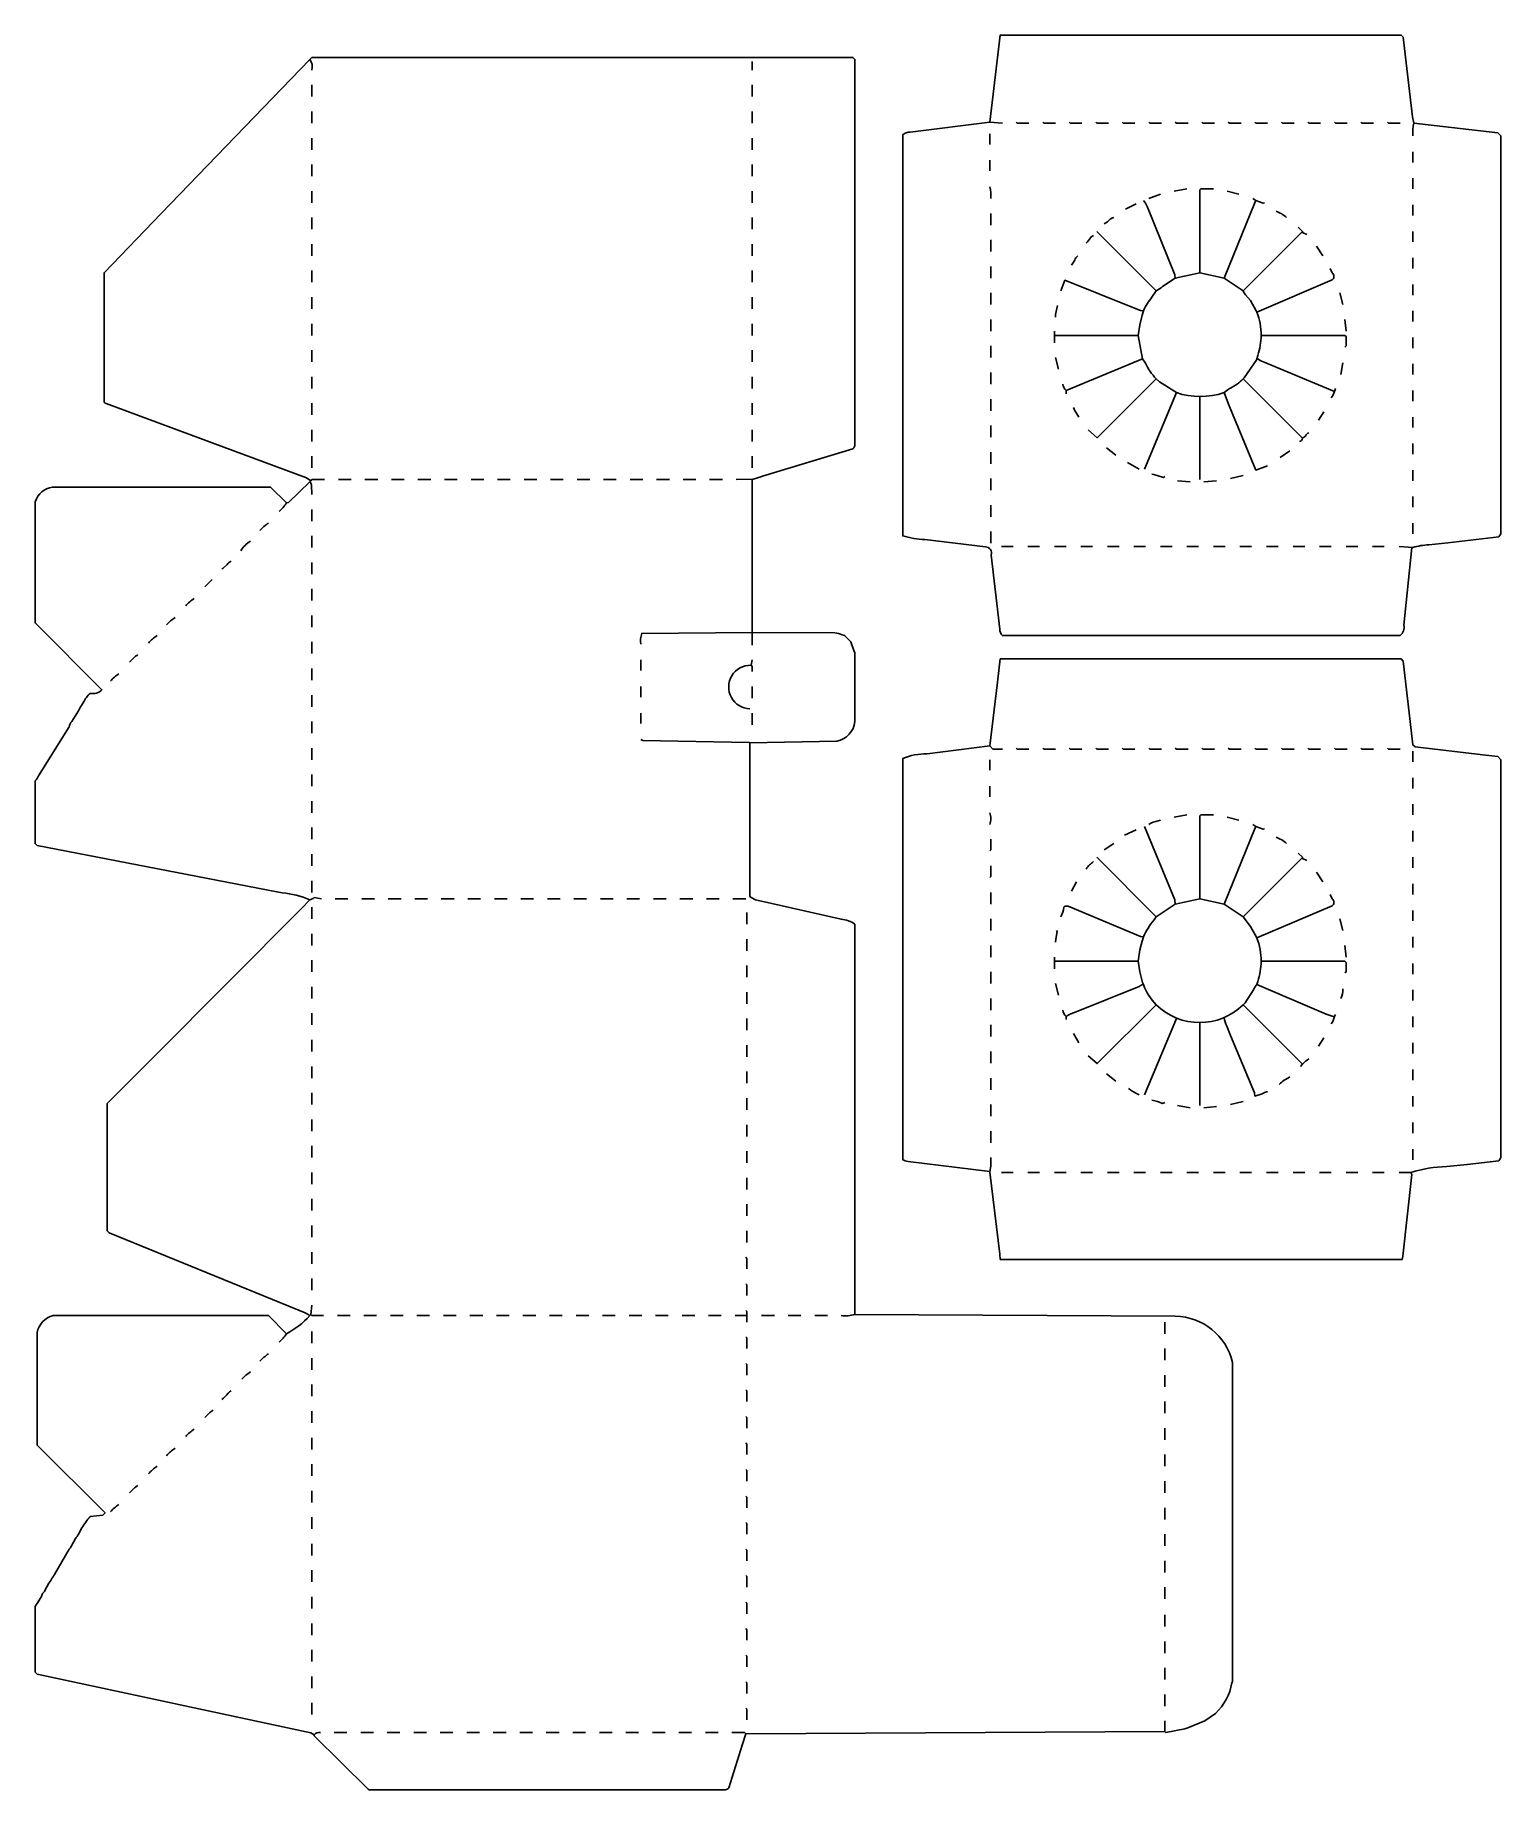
# Model space of a CAD drawing. Extents: x 71 to 1453, y 85 to 1739.
import ezdxf

# ---------------------------------------------------------------- set-up
doc = ezdxf.new("R2010")
doc.units = 0
doc.layers.get('0').update_dxf_attribs({"linetype": 'CONTINUOUS'})

msp = doc.modelspace()

# ---------------------------------------------------------------- linework, layer by layer
at = {"color": 250, "linetype": 'CONTINUOUS'}
for points in [[(1370, 1644, -0.094028), (1371, 1656), (1369.594595, 1661.932432), (1361, 1737), (1359, 1739), (981, 1739), (971, 1657)], [(332, 1706, 0.23154), (330, 1716)], [(983, 1656), (971, 1657), (896.053846, 1647.569231, 0.178962), (889, 1645), (889, 1267, 0.066057), (909.946154, 1263.569231), (966.946154, 1256.569231, -0.503316), (972.560976, 1248.95122), (980.439024, 1179.04878, 0.168143), (983, 1173), (1358, 1173, 0.290476), (1361.430769, 1182.946154), (1369, 1256)], [(1357, 1257), (1370, 1256, -0.066717), (1385.04878, 1258.560976), (1403.04878, 1260.560976), (1451, 1266), (1453, 1269), (1453, 1644), (1450, 1647), (1371, 1656)], [(1146, 1510), (1145.647059, 1512.911765), (1119.7, 1576.9), (1119.2, 1578.1, 0.085479), (1116, 1583)], [(1251, 1567, 0.102792), (1241, 1573)], [(1079, 1561), (1082, 1563, -0.149737), (1088, 1567)], [(1062, 1543, 0.083767), (1066, 1548, -0.184026), (1069, 1550)], [(1072, 1554), (1128, 1498), (1124, 1492, 0.072178), (1116, 1479), (1114.7, 1475.1), (1112.439024, 1465.95122), (1111, 1456), (1115, 1434), (1117.8, 1429.9, 0.081423), (1128, 1415), (1131.18, 1412.24), (1147, 1402, 0.164339), (1192, 1402), (1197.1, 1405.8), (1197.9, 1406.2, 0.078057), (1210, 1415), (1211, 1416), (1222.8, 1433.1), (1223, 1434), (1223.7, 1437.1, 0.080723), (1227, 1456, 0.089231), (1223, 1478), (1222.2, 1479.1), (1216.754098, 1488.795082), (1212.245902, 1494.204918, -0.080867), (1210, 1498), (1192, 1510), (1169, 1515), (1146, 1510), (1134, 1502, -0.084647), (1128, 1498)], [(1048, 1522), (1051.2, 1526.9, -0.113019), (1054, 1531)], [(1223, 1478), (1293.9, 1508.2, 0.506317), (1293.8, 1514.9), (1292, 1519)], [(1033, 1473, -0.078284), (1035, 1484)], [(1296, 1403), (1229.9, 1430.7, -0.104443), (1223.846154, 1433.769231), (1223, 1434)], [(1043, 1401), (1043, 1404, -0.202267), (1040, 1410)], [(1293, 1397, 0.079147), (1296, 1403), (1297, 1406)], [(1055, 1379), (1053.230769, 1382.153846, -0.072242), (1050, 1388)], [(1263, 1356, 0.356963), (1266, 1359), (1268.8, 1361.1), (1269.2, 1361.9, -0.257933), (1272, 1364)], [(330, 924, 0.071825), (303.923077, 930.615385), (298.923077, 931.615385), (73, 975), (71, 977), (71, 1036, 0.114561), (74.2, 1040.9), (103, 1087, -0.129316), (105.8, 1092.1), (112, 1102, -0.129316), (114.8, 1107.1), (116.8, 1110.1, -0.118164), (123.053846, 1118.569231, 0.261467), (134, 1122), (71, 1185), (71, 1299), (72.3, 1301.9, -0.295575), (90, 1313), (293, 1313), (308, 1298)], [(301, 1290, 0.071068), (308, 1298), (309.9, 1298.3), (330, 1318), (331, 1319), (332, 1320), (344, 1320)], [(332, 1306), (331.554455, 1314.955446, 0.131523), (330, 1318)], [(283, 1272, -0.071068), (291, 1279)], [(265, 1253, -0.126932), (274, 1262)], [(247, 1236), (247.9, 1236.2), (252, 1240, -0.150174), (256, 1243)], [(213, 1201, -0.071068), (221, 1208)], [(195, 1183, -0.071068), (203, 1190)], [(642, 1075), (644.019402, 1073.979814), (744.1, 1072.2), (745, 1072), (826.993978, 1073.493829, 0.326603), (844, 1092), (844, 1157), (843.352941, 1158.088235), (840, 1167), (834, 1173), (831.9, 1173.8, 0.099269), (824.993752, 1175.506408), (747, 1176), (643.019224, 1175.00037, 0.124551), (642, 1165)], [(178, 1166, -0.071068), (186, 1173)], [(160, 1148, -0.071068), (168, 1155)], [(745, 1104, -1.003618), (746, 1145)], [(1357, 667), (1368, 667, -0.070685), (1401.95122, 672.439024), (1421.04878, 674.560976), (1451, 678), (1452.2, 679.9), (1453, 681), (1453, 1056), (1450, 1059), (1435.946154, 1060.569231), (1372, 1068), (1370, 1070), (1367.430769, 1092.053846), (1366.439024, 1100.04878), (1361, 1149), (1359, 1151), (981, 1151), (978.430769, 1128.946154), (971, 1069), (974, 1066), (983, 1066)], [(142, 1130, -0.071068), (150, 1137)], [(844, 533), (844, 901, 0.126677), (830.911765, 905.647059), (755.911765, 922.647059, -0.134877), (745, 927), (745, 1072)], [(971, 668), (894.053846, 677.430769, -0.099378), (889, 679), (889, 1057, -0.116003), (911.95122, 1061.439024), (971, 1069)], [(1121, 995, -0.114768), (1129.911765, 998.352941), (1132, 999)], [(1251, 977, 0.102792), (1241, 983)], [(1062, 953, -0.098559), (1069, 960)], [(1072, 964), (1128, 908), (1126, 905, 0.077122), (1116, 889), (1114.7, 885.1), (1112.445545, 876.955446), (1111, 866), (1112.445545, 856.044554), (1115.2, 846.1), (1116, 844, 0.098115), (1128, 825, 0.407288), (1210, 825), (1212, 827), (1219.8, 839.1), (1220.8, 841.1, -0.118981), (1223, 844), (1223.7, 847.1, 0.080723), (1227, 866, 0.089231), (1223, 888), (1221.2, 891.1), (1216.756098, 898.804878), (1210, 908), (1192, 920), (1169, 925), (1146, 920), (1128, 908)], [(1223, 888), (1293.9, 918.2, 0.506317), (1293.8, 924.9), (1292, 929)], [(330, 532), (325.735294, 534.558824), (141, 610), (139, 612), (139, 732), (177, 770), (184, 777), (322.2, 915.9), (330, 924, 0.120666), (334, 926), (341, 925)], [(1116, 889), (1113.088235, 889.352941), (1045, 918), (1042, 918), (1041, 917, -0.079147), (1038, 908)], [(1043, 814, -0.08034), (1051.1, 817.8), (1111.9, 842.3, -0.142667), (1116, 844)], [(1296, 814, -0.081702), (1288.1, 816.3), (1223, 844)], [(1302, 831, 0.122524), (1304, 840)], [(1043, 811), (1043, 814, -0.202267), (1040, 820)], [(1192, 813, 0.080886), (1194.7, 804.9), (1198.2, 796.1), (1220.647059, 741.911765), (1221, 739), (1227.9, 741.2), (1229.1, 741.8, -0.113888), (1233, 743)], [(1293, 807, 0.126706), (1296, 814), (1297, 816)], [(1264, 767), (1266, 769, -0.087559), (1272, 774)], [(1112, 740), (1108.9, 741.8, -0.064022), (1102, 746)], [(1244, 750, -0.063373), (1254, 757)], [(972, 681, -0.096159), (971, 668), (971.2, 667.1), (980.594595, 589.932432), (981, 585), (1360, 585), (1360.569231, 588.053846), (1369, 665), (1368, 667)], [(308, 515), (291, 532), (88, 532, 0.297994), (73, 516), (73, 410), (137, 346), (135, 344), (123.037931, 342.544828, 0.066583), (115.2, 331.9), (111.8, 326.1, -0.113019), (109, 322), (105.2, 314.9, -0.118981), (103, 312), (89.2, 287.9, -0.078461), (87.2, 284.9, -0.089283), (84, 280), (80.2, 272.9, -0.118981), (78, 270, -0.075668), (71, 258), (71, 196), (73, 194), (330.846154, 138.769231), (334, 137), (334, 136), (384.9, 85.8), (386, 85), (722, 85), (724, 86), (725, 87), (737.7, 127.1), (741, 138)], [(301, 507, 0.071068), (308, 515, 0.086009), (330, 532), (331, 533), (332, 542)], [(728, 139), (740, 139), (741, 138), (1136, 140), (1137, 139), (1155.088235, 142.647059), (1157.911765, 143.352941), (1174, 150), (1184, 157, 0.15666), (1199.384615, 185.923077), (1200, 187), (1200, 488, 0.342121), (1145.998344, 531.501667), (844, 533, -0.085202), (831, 532)], [(283, 489, -0.071068), (291, 496)], [(266, 472, -0.064905), (274, 479)], [(247, 453, 0.114296), (253, 459, -0.184026), (256, 461)], [(231, 436, -0.071068), (239, 443)], [(213, 418, -0.071068), (221, 425)], [(195, 400, -0.071068), (203, 407)], [(178, 383, -0.071068), (186, 390)], [(160, 365, -0.071068), (168, 372)], [(142, 347, -0.071068), (150, 354)], [(334, 137, -0.298175), (340, 139)]]:
    msp.add_lwpolyline(points, format="xyb", dxfattribs=at)
for points in [[(331, 1319), (326.846154, 1321.769231), (137.9, 1391.8), (137, 1392), (136, 1393), (136, 1515), (190, 1571), (330, 1716), (331, 1717), (332, 1718), (842, 1718), (844, 1716), (844, 1352), (843, 1350), (842, 1349), (756.9, 1323.3), (755.1, 1322.7), (747.972414, 1320.468966), (732, 1320)], [(747, 1706), (747, 1714)], [(332, 1681), (332, 1692)], [(747, 1681), (747, 1692)], [(332, 1656), (332, 1667)], [(747, 1656), (747, 1667)], [(332, 1631), (332, 1642)], [(747, 1631), (747, 1642)], [(971, 1636), (971, 1646)], [(971, 1611), (971, 1621)], [(1370, 1619), (1370, 1629)], [(332, 1606), (332, 1617)], [(747, 1606), (747, 1617)], [(332, 1581), (332, 1592)], [(747, 1581), (747, 1592)], [(1121, 1585), (1132, 1589)], [(1169, 1515), (1169, 1593), (1170, 1594), (1182, 1594)], [(1206, 1589), (1195, 1592)], [(1370, 1594), (1370, 1604)], [(1099, 1575), (1109, 1580)], [(1192, 1510), (1221.2, 1581.9), (1222, 1583)], [(1230, 1581), (1229, 1580.5), (1222, 1583), (1219, 1585)], [(1370, 1569), (1370, 1579)], [(332, 1556), (332, 1567)], [(747, 1556), (747, 1567)], [(1270, 1551), (1266, 1553), (1266, 1554), (1262, 1558)], [(332, 1531), (332, 1542)], [(747, 1531), (747, 1542)], [(1210, 1498), (1265.1, 1552.8), (1266, 1553)], [(1285, 1531), (1279, 1540)], [(1370, 1544), (1370, 1554)], [(1370, 1519), (1370, 1529)], [(332, 1506), (332, 1517)], [(747, 1506), (747, 1517)], [(1116, 1479), (1113.088235, 1479.352941), (1106.1, 1482.2), (1042, 1508), (1038, 1498)], [(332, 1481), (332, 1492)], [(747, 1481), (747, 1492)], [(1304, 1485), (1301, 1496)], [(1370, 1494), (1370, 1504)], [(1370, 1469), (1370, 1479)], [(332, 1456), (332, 1467)], [(747, 1456), (747, 1467)], [(1032, 1449), (1032, 1456), (1032, 1460)], [(1032, 1456), (1111, 1456)], [(1306, 1445), (1307, 1446), (1307, 1455), (1306, 1456), (1227, 1456)], [(332, 1431), (332, 1442)], [(747, 1431), (747, 1442)], [(1370, 1444), (1370, 1454)], [(1036, 1424), (1033, 1435)], [(1043, 1404), (1115, 1434)], [(1302, 1419), (1304, 1430)], [(1370, 1419), (1370, 1429)], [(332, 1406), (332, 1417)], [(747, 1406), (747, 1417)], [(1064, 1367), (1072.430769, 1359.553846), (1128, 1415)], [(1266, 1359), (1210, 1415)], [(332, 1381), (332, 1392)], [(747, 1381), (747, 1392)], [(1117, 1330), (1147, 1402)], [(1169, 1320), (1169, 1398)], [(1192, 1402), (1196.2, 1391.1), (1222, 1329), (1233, 1333)], [(1370, 1394), (1370, 1404)], [(1281, 1376), (1286, 1384)], [(1370, 1369), (1370, 1379)], [(332, 1356), (332, 1367)], [(747, 1356), (747, 1367)], [(332, 1331), (332, 1342)], [(747, 1331), (747, 1342)], [(1090, 1343), (1081, 1350)], [(1245, 1341), (1254, 1347)], [(1370, 1344), (1370, 1354)], [(1112, 1330), (1101, 1336)], [(1370, 1319), (1370, 1329)], [(357, 1320), (369, 1320)], [(382, 1320), (394, 1320)], [(407, 1320), (419, 1320)], [(432, 1320), (444, 1320)], [(457, 1320), (469, 1320)], [(482, 1320), (494, 1320)], [(507, 1320), (519, 1320)], [(532, 1320), (544, 1320)], [(557, 1320), (569, 1320)], [(582, 1320), (594, 1320)], [(607, 1320), (619, 1320)], [(632, 1320), (644, 1320)], [(657, 1320), (669, 1320)], [(682, 1320), (694, 1320)], [(707, 1320), (719, 1320)], [(747, 1164), (747, 1176), (747, 1320)], [(332, 1281), (332, 1292)], [(972, 1285), (972, 1296)], [(1370, 1294), (1370, 1304)], [(1370, 1269), (1370, 1279)], [(332, 1256), (332, 1267)], [(972, 1260), (972, 1271)], [(332, 1231), (332, 1242)], [(982, 1257), (993, 1257)], [(1007, 1257), (1018, 1257)], [(1032, 1257), (1043, 1257)], [(1057, 1257), (1068, 1257)], [(1082, 1257), (1093, 1257)], [(1107, 1257), (1118, 1257)], [(1132, 1257), (1143, 1257)], [(1157, 1257), (1168, 1257)], [(1182, 1257), (1193, 1257)], [(1207, 1257), (1218, 1257)], [(1232, 1257), (1243, 1257)], [(1257, 1257), (1268, 1257)], [(1282, 1257), (1293, 1257)], [(1307, 1257), (1318, 1257)], [(1332, 1257), (1343, 1257)], [(231, 1219), (238, 1226)], [(332, 1206), (332, 1217)], [(332, 1181), (332, 1192)], [(332, 1156), (332, 1167)], [(332, 1131), (332, 1142)], [(642, 1140), (642, 1150)], [(747, 1139), (747, 1144), (746, 1145), (747, 1150)], [(642, 1115), (642, 1125)], [(747, 1114), (747, 1125)], [(332, 1106), (332, 1117)], [(332, 1081), (332, 1092)], [(642, 1090), (642, 1100)], [(747, 1089), (747, 1100)], [(332, 1056), (332, 1067)], [(1370, 1054), (1370, 1064)], [(971, 1046), (971, 1056)], [(332, 1031), (332, 1042)], [(971, 1021), (971, 1031)], [(1370, 1029), (1370, 1039)], [(332, 1006), (332, 1017)], [(1370, 1004), (1370, 1014)], [(1146, 920), (1145.615385, 923.923077), (1117, 993)], [(1145, 1002), (1157, 1004)], [(1169, 925), (1169, 1003), (1170, 1004), (1182, 1004)], [(1192, 920), (1221.2, 991.9), (1222, 993)], [(1230, 991), (1229, 990.5), (1222, 993), (1219, 995)], [(332, 981), (332, 992)], [(1079, 971), (1088, 977)], [(1098, 985), (1109, 990)], [(1370, 979), (1370, 989)], [(332, 956), (332, 967)], [(1210, 908), (1265.1, 962.8), (1266, 963)], [(1270, 961), (1266, 963), (1266, 964), (1262, 968)], [(1370, 954), (1370, 964)], [(1285, 941), (1279, 950)], [(332, 931), (332, 942)], [(1048, 932), (1053, 941)], [(1370, 929), (1370, 939)], [(332, 906), (332, 917)], [(354, 925), (366, 925)], [(379, 925), (391, 925)], [(404, 925), (416, 925)], [(429, 925), (441, 925)], [(454, 925), (466, 925)], [(479, 925), (491, 925)], [(504, 925), (516, 925)], [(529, 925), (541, 925)], [(554, 925), (566, 925)], [(579, 925), (591, 925)], [(604, 925), (616, 925)], [(629, 925), (641, 925)], [(654, 925), (666, 925)], [(679, 925), (691, 925)], [(704, 925), (716, 925)], [(729, 925), (741, 925)], [(1370, 904), (1370, 914)], [(1033, 884), (1033.352941, 886.911765), (1034.5, 894), (1034, 895)], [(1304, 895), (1301, 906)], [(332, 881), (332, 892)], [(1370, 879), (1370, 889)], [(332, 856), (332, 867)], [(1032, 859), (1032, 866), (1032, 870)], [(1032, 866), (1111, 866)], [(1306, 855), (1307, 856), (1307, 865), (1306, 866), (1227, 866)], [(1370, 854), (1370, 864)], [(1036, 834), (1033, 845)], [(332, 831), (332, 842)], [(1370, 829), (1370, 839)], [(332, 806), (332, 817)], [(1064, 777), (1072.430769, 769.553846), (1128, 825)], [(1117, 740), (1147, 812)], [(1266, 769), (1210, 825)], [(1370, 804), (1370, 814)], [(1055, 789), (1050, 798)], [(1169, 730), (1169, 808)], [(1281, 786), (1286, 794)], [(332, 781), (332, 792)], [(1370, 779), (1370, 789)], [(332, 756), (332, 767)], [(1370, 754), (1370, 764)], [(1090, 753), (1081, 760)], [(332, 731), (332, 742)], [(1198, 731), (1210, 734)], [(1370, 729), (1370, 739)], [(332, 706), (332, 717)], [(1370, 704), (1370, 714)], [(972, 695), (972, 706)], [(332, 681), (332, 692)], [(1370, 679), (1370, 689)], [(332, 656), (332, 667)], [(982, 667), (993, 667)], [(1007, 667), (1018, 667)], [(1032, 667), (1043, 667)], [(1057, 667), (1068, 667)], [(1082, 667), (1093, 667)], [(1107, 667), (1118, 667)], [(1132, 667), (1143, 667)], [(1157, 667), (1168, 667)], [(1182, 667), (1193, 667)], [(1207, 667), (1218, 667)], [(1232, 667), (1243, 667)], [(1257, 667), (1268, 667)], [(1282, 667), (1293, 667)], [(1307, 667), (1318, 667)], [(1332, 667), (1343, 667)], [(332, 631), (332, 642)], [(332, 606), (332, 617)], [(332, 581), (332, 592)], [(332, 556), (332, 567)], [(343, 532), (332, 532), (331, 533)], [(356, 532), (368, 532)], [(381, 532), (393, 532)], [(406, 532), (418, 532)], [(431, 532), (443, 532)], [(456, 532), (468, 532)], [(481, 532), (493, 532)], [(506, 532), (518, 532)], [(531, 532), (543, 532)], [(556, 532), (568, 532)], [(581, 532), (593, 532)], [(606, 532), (618, 532)], [(631, 532), (643, 532)], [(656, 532), (668, 532)], [(681, 532), (693, 532)], [(706, 532), (718, 532)], [(731, 532), (742, 532)], [(756, 532), (768, 532)], [(781, 532), (793, 532)], [(806, 532), (818, 532)], [(332, 506), (332, 517)], [(1136, 515), (1136, 526)], [(1136, 490), (1136, 501)], [(332, 481), (332, 492)], [(332, 456), (332, 467)], [(1136, 465), (1136, 476)], [(1136, 440), (1136, 451)], [(332, 431), (332, 442)], [(332, 406), (332, 417)], [(1136, 415), (1136, 426)], [(1136, 390), (1136, 401)], [(332, 381), (332, 392)], [(332, 356), (332, 367)], [(1136, 365), (1136, 376)], [(1136, 340), (1136, 351)], [(332, 331), (332, 342)], [(332, 306), (332, 317)], [(1136, 315), (1136, 326)], [(1136, 290), (1136, 301)], [(332, 281), (332, 292)], [(332, 256), (332, 267)], [(1136, 265), (1136, 276)], [(1136, 239), (1136, 250)], [(332, 231), (332, 242)], [(332, 206), (332, 217)], [(1136, 214), (1136, 225)], [(1136, 189), (1136, 200)], [(332, 181), (332, 192)], [(332, 156), (332, 167)], [(1136, 164), (1136, 175)], [(1136, 140), (1136, 150)], [(353, 139), (365, 139)], [(378, 139), (390, 139)], [(403, 139), (415, 139)], [(428, 139), (440, 139)], [(453, 139), (465, 139)], [(478, 139), (490, 139)], [(503, 139), (515, 139)], [(528, 139), (540, 139)], [(553, 139), (565, 139)], [(578, 139), (590, 139)], [(603, 139), (615, 139)], [(628, 139), (640, 139)], [(653, 139), (665, 139)], [(678, 139), (690, 139)], [(703, 139), (715, 139)]]:
    msp.add_lwpolyline(points, dxfattribs=at)
at = {"color": 252, "linetype": 'CONTINUOUS'}
for points in [[(1008, 1656), (997, 1656), (996, 1657)], [(1033, 1656), (1022, 1656), (1021, 1657)], [(1058, 1656), (1047, 1656), (1046, 1657)], [(1083, 1656), (1072, 1656), (1071, 1657)], [(1108, 1656), (1097, 1656), (1096, 1657)], [(1133, 1656), (1122, 1656), (1121, 1657)], [(1158, 1656), (1147, 1656), (1146, 1657)], [(1183, 1656), (1172, 1656), (1171, 1657)], [(1208, 1656), (1197, 1656), (1196, 1657)], [(1233, 1656), (1222, 1656), (1221, 1657)], [(1258, 1656), (1247, 1656), (1246, 1657)], [(1283, 1656), (1272, 1656), (1271, 1657)], [(1308, 1656), (1297, 1656), (1296, 1657)], [(1333, 1656), (1322, 1656), (1321, 1657)], [(1358, 1656), (1347, 1656), (1346, 1657)], [(1008, 1066), (997, 1066), (996, 1067)], [(1033, 1066), (1022, 1066), (1021, 1067)], [(1058, 1066), (1047, 1066), (1046, 1067)], [(1083, 1066), (1072, 1066), (1071, 1067)], [(1108, 1066), (1097, 1066), (1096, 1067)], [(1133, 1066), (1122, 1066), (1121, 1067)], [(1158, 1066), (1147, 1066), (1146, 1067)], [(1183, 1066), (1172, 1066), (1171, 1067)], [(1208, 1066), (1197, 1066), (1196, 1067)], [(1233, 1066), (1222, 1066), (1221, 1067)], [(1258, 1066), (1247, 1066), (1246, 1067)], [(1283, 1066), (1272, 1066), (1271, 1067)], [(1308, 1066), (1297, 1066), (1296, 1067)], [(1333, 1066), (1322, 1066), (1321, 1067)], [(1358, 1066), (1347, 1066), (1346, 1067)], [(971, 970), (972, 971), (972, 981)], [(971, 945), (972, 946), (972, 956)]]:
    msp.add_lwpolyline(points, dxfattribs=at)
at = {"color": 251, "linetype": 'CONTINUOUS'}
for points in [[(972, 1585, 0.091428), (971, 1596)], [(971, 995, 0.220336), (971, 1006)]]:
    msp.add_lwpolyline(points, format="xyb", dxfattribs=at)
at = {"color": 27, "linetype": 'CONTINUOUS'}
for points in [[(1145, 1592), (1157, 1594)], [(1136, 1323), (1135, 1322), (1125.9, 1324.7), (1124, 1325)], [(1173, 1318), (1185, 1319)], [(1206, 999), (1195, 1002)], [(1173, 728), (1185, 729)]]:
    msp.add_lwpolyline(points, dxfattribs=at)
at = {"color": 251, "linetype": 'CONTINUOUS'}
for points in [[(972, 1560), (972, 1571)], [(972, 1535), (972, 1546)], [(972, 1510), (972, 1521)], [(972, 1485), (972, 1496)], [(972, 1460), (972, 1471)], [(972, 1435), (972, 1446)], [(972, 1410), (972, 1421)], [(972, 1385), (972, 1396)], [(972, 1360), (972, 1371)], [(972, 1335), (972, 1346)], [(972, 1310), (972, 1321)], [(1160, 1318), (1148, 1319)], [(972, 920), (972, 931)], [(742, 901), (742, 912)], [(972, 895), (972, 906)], [(742, 876), (742, 887)], [(972, 870), (972, 881)], [(742, 851), (742, 862)], [(972, 845), (972, 856)], [(742, 826), (742, 837)], [(972, 820), (972, 831)], [(742, 801), (742, 812)], [(972, 795), (972, 806)], [(742, 776), (742, 787)], [(972, 770), (972, 781)], [(742, 751), (742, 762)], [(972, 745), (972, 756)], [(742, 726), (742, 737)], [(972, 720), (972, 731)], [(1160, 728), (1148, 730)], [(742, 701), (742, 712)], [(742, 676), (742, 687)], [(742, 651), (742, 662)], [(742, 626), (742, 637)], [(742, 601), (742, 612)], [(742, 576), (742, 586), (741, 587)], [(742, 551), (742, 561), (741, 562)], [(742, 526), (742, 532), (742, 536), (741, 537)], [(742, 501), (742, 511), (741, 512)], [(742, 476), (742, 486), (741, 487)], [(742, 451), (742, 461), (741, 462)], [(742, 426), (742, 436), (741, 437)], [(742, 401), (742, 411), (741, 412)], [(742, 376), (742, 386), (741, 387)], [(742, 351), (742, 361), (741, 362)], [(742, 326), (742, 336), (741, 337)], [(742, 301), (742, 311), (741, 312)], [(742, 276), (742, 286), (741, 287)], [(742, 251), (742, 261), (741, 262)], [(742, 226), (742, 236), (741, 237)], [(742, 201), (742, 211), (741, 212)], [(742, 176), (742, 186), (741, 187)], [(742, 151), (742, 161), (741, 162)]]:
    msp.add_lwpolyline(points, dxfattribs=at)
at = {"color": 237, "linetype": 'CONTINUOUS'}
msp.add_lwpolyline([(1307, 1460), (1306, 1471)], dxfattribs=at)
at = {"color": 247, "linetype": 'CONTINUOUS'}
msp.add_lwpolyline([(1198, 1321), (1210, 1324)], dxfattribs=at)
at = {"color": 197, "linetype": 'CONTINUOUS'}
msp.add_lwpolyline([(1307, 870), (1306, 881)], dxfattribs=at)
at = {"color": 27, "linetype": 'CONTINUOUS'}
msp.add_lwpolyline([(1136, 733), (1134, 732, 0.084895), (1124, 735)], format="xyb", dxfattribs=at)

doc.saveas('drawing.dxf')
